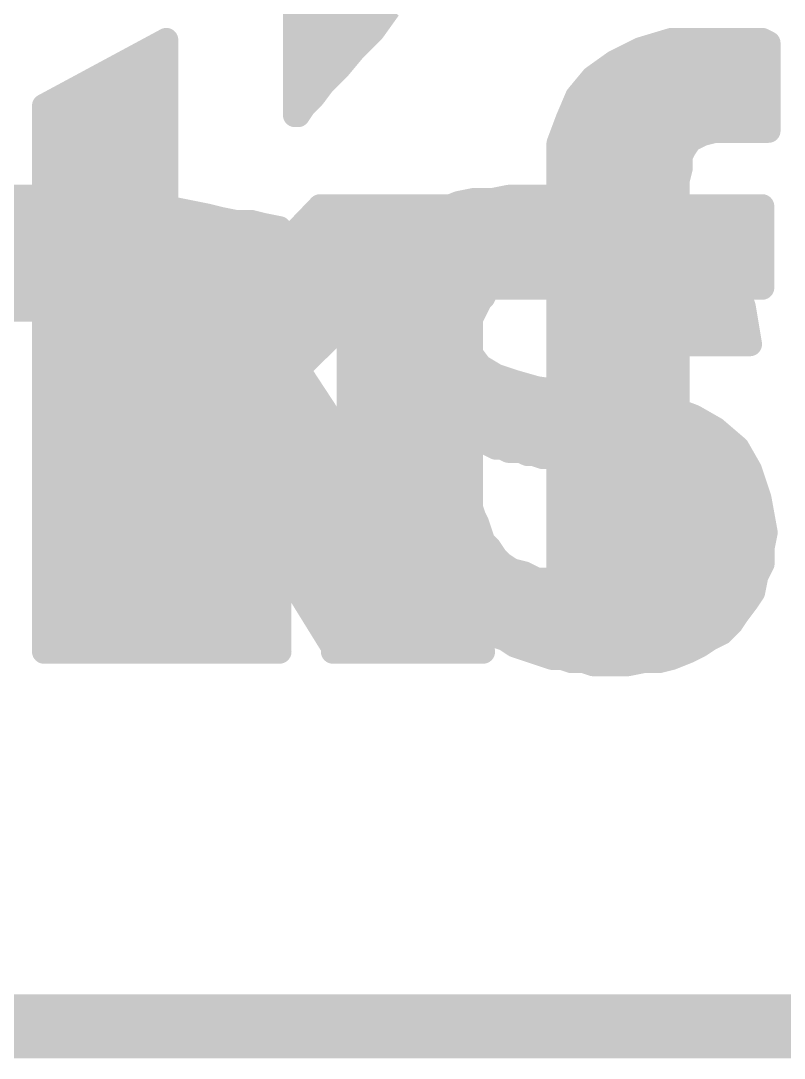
# Model space of a CAD drawing. Extents: x -22 to 88, y -20 to 45.
# Drawn here: x 15.257 to 17.691, y -0.102 to 3.205 of the extents above; entities that cross this region are included whole.
import ezdxf

# ---------------------------------------------------------------- set-up
doc = ezdxf.new("R2010")
doc.units = 0
for name, color, linetype in [('1', 12, 'CONTINUOUS'), ('16', 132, 'CONTINUOUS'), ('20', 53, 'CONTINUOUS'), ('21', 41, 'CONTINUOUS'), ('22', 40, 'CONTINUOUS')]:
    doc.layers.add(name, color=color, linetype=linetype)

msp = doc.modelspace()

# ---------------------------------------------------------------- linework, layer by layer
at = {"layer": '1', "const_width": 0.1524}
msp.add_lwpolyline([(28.752, 0), (1.778, 0)], dxfattribs=at)
at = {"layer": '16', "const_width": 0.1524}
msp.add_lwpolyline([(28.702, 0), (1.778, 0)], dxfattribs=at)
at = {"layer": '20', "const_width": 0.2032}
msp.add_lwpolyline([(28.702, 0), (1.778, 0)], dxfattribs=at)
at = {"layer": '21', "const_width": 0.0762}
for points in [[(16.131, 4.184), (16.131, 2.904)], [(16.381, 3.174), (16.431, 3.244)], [(16.131, 3.2004), (16.3999, 3.2004)], [(16.321, 3.114), (16.381, 3.174)], [(15.331, 2.934), (15.721, 3.144)], [(15.721, 3.144), (15.721, 2.104)], [(17.231, 3.114), (17.331, 3.144)], [(17.331, 3.144), (17.621, 3.144)], [(17.621, 3.144), (17.641, 3.134)], [(15.6842, 3.1242), (15.721, 3.1242)], [(16.131, 3.1242), (16.3312, 3.1242)], [(16.271, 3.054), (16.321, 3.114)], [(17.151, 3.074), (17.231, 3.114)], [(17.265, 3.1242), (17.641, 3.1242)], [(17.641, 3.134), (17.641, 2.854)], [(17.081, 3.024), (17.151, 3.074)], [(15.5427, 3.048), (15.721, 3.048)], [(16.131, 3.048), (16.265, 3.048)], [(16.221, 3.004), (16.271, 3.054)], [(17.1146, 3.048), (17.641, 3.048)], [(16.191, 2.964), (16.221, 3.004)], [(17.031, 2.964), (17.081, 3.024)], [(15.4012, 2.9718), (15.721, 2.9718)], [(16.131, 2.9718), (16.1969, 2.9718)], [(17.0375, 2.9718), (17.641, 2.9718)], [(16.161, 2.934), (16.191, 2.964)], [(17.001, 2.894), (17.031, 2.964)], [(15.331, 1.194), (15.331, 2.934)], [(16.141, 2.904), (16.161, 2.934)], [(15.331, 2.8956), (15.721, 2.8956)], [(16.131, 2.904), (16.141, 2.904)], [(16.971, 2.814), (17.001, 2.894)], [(17.0017, 2.8956), (17.641, 2.8956)], [(17.431, 2.844), (17.411, 2.834)], [(17.471, 2.854), (17.431, 2.844)], [(17.641, 2.854), (17.471, 2.854)], [(15.331, 2.8194), (15.721, 2.8194)], [(16.971, 2.614), (16.971, 2.814)], [(16.973, 2.8194), (17.3879, 2.8194)], [(17.391, 2.824), (17.371, 2.794)], [(17.411, 2.834), (17.391, 2.824)], [(17.371, 2.794), (17.361, 2.774)], [(17.361, 2.774), (17.361, 2.734)], [(15.331, 2.7432), (15.721, 2.7432)], [(16.971, 2.7432), (17.361, 2.7432)], [(17.361, 2.734), (17.351, 2.694)], [(17.351, 2.694), (17.351, 2.614)], [(15.331, 2.667), (15.721, 2.667)], [(16.971, 2.667), (17.351, 2.667)], [(15.721, 2.104), (16.211, 2.614)], [(16.671, 2.614), (16.141, 2.094)], [(16.211, 2.614), (16.671, 2.614)], [(16.821, 2.574), (16.851, 2.614)], [(16.851, 2.614), (16.971, 2.614)], [(17.351, 2.614), (17.621, 2.614)], [(17.621, 2.614), (17.621, 2.354)], [(15.331, 2.5908), (15.721, 2.5908)], [(16.1887, 2.5908), (16.6474, 2.5908)], [(16.8336, 2.5908), (17.621, 2.5908)], [(16.751, 2.514), (16.781, 2.544)], [(16.781, 2.544), (16.821, 2.574)], [(15.331, 2.5146), (15.721, 2.5146)], [(16.1155, 2.5146), (16.5697, 2.5146)], [(16.721, 2.484), (16.751, 2.514)], [(16.7516, 2.5146), (17.621, 2.5146)], [(16.681, 2.444), (16.721, 2.484)], [(16.651, 2.414), (16.681, 2.444)], [(15.331, 2.4384), (15.721, 2.4384)], [(16.0423, 2.4384), (16.492, 2.4384)], [(16.621, 2.384), (16.651, 2.414)], [(16.6754, 2.4384), (17.621, 2.4384)], [(16.581, 2.354), (16.621, 2.384)], [(15.331, 2.3622), (15.721, 2.3622)], [(15.9691, 2.3622), (16.4144, 2.3622)], [(16.971, 2.354), (16.581, 2.354)], [(16.5919, 2.3622), (17.621, 2.3622)], [(16.971, 2.204), (16.971, 2.354)], [(17.621, 2.354), (17.351, 2.354)], [(17.351, 2.354), (17.351, 1.194)], [(15.331, 2.286), (15.721, 2.286)], [(15.8959, 2.286), (16.3367, 2.286)], [(16.971, 2.286), (17.351, 2.286)], [(15.331, 2.2098), (15.721, 2.2098)], [(15.8227, 2.2098), (16.259, 2.2098)], [(16.971, 2.2098), (17.351, 2.2098)], [(16.971, 1.194), (16.971, 2.204)], [(15.331, 2.1336), (15.721, 2.1336)], [(15.7494, 2.1336), (16.1814, 2.1336)], [(16.971, 2.1336), (17.351, 2.1336)], [(16.141, 2.094), (16.731, 1.194)], [(15.331, 2.0574), (16.165, 2.0574)], [(16.971, 2.0574), (17.351, 2.0574)], [(15.331, 1.9812), (16.2149, 1.9812)], [(16.971, 1.9812), (17.351, 1.9812)], [(15.331, 1.905), (16.2649, 1.905)], [(16.971, 1.905), (17.351, 1.905)], [(15.331, 1.8288), (16.3149, 1.8288)], [(15.871, 1.824), (15.721, 1.684)], [(16.261, 1.194), (15.871, 1.824)], [(16.971, 1.8288), (17.351, 1.8288)], [(15.331, 1.7526), (15.7945, 1.7526)], [(15.9152, 1.7526), (16.3648, 1.7526)], [(16.971, 1.7526), (17.351, 1.7526)], [(15.721, 1.684), (15.721, 1.194)], [(15.331, 1.6764), (15.721, 1.6764)], [(15.9624, 1.6764), (16.4148, 1.6764)], [(16.971, 1.6764), (17.351, 1.6764)], [(15.331, 1.6002), (15.721, 1.6002)], [(16.0095, 1.6002), (16.4647, 1.6002)], [(16.971, 1.6002), (17.351, 1.6002)], [(15.331, 1.524), (15.721, 1.524)], [(16.0567, 1.524), (16.5147, 1.524)], [(16.971, 1.524), (17.351, 1.524)], [(15.331, 1.4478), (15.721, 1.4478)], [(16.1039, 1.4478), (16.5646, 1.4478)], [(16.971, 1.4478), (17.351, 1.4478)], [(15.331, 1.3716), (15.721, 1.3716)], [(16.1511, 1.3716), (16.6146, 1.3716)], [(16.971, 1.3716), (17.351, 1.3716)], [(15.331, 1.2954), (15.721, 1.2954)], [(16.1982, 1.2954), (16.6645, 1.2954)], [(16.971, 1.2954), (17.351, 1.2954)], [(15.331, 1.2192), (15.721, 1.2192)], [(16.2454, 1.2192), (16.7145, 1.2192)], [(16.971, 1.2192), (17.351, 1.2192)], [(15.721, 1.194), (15.331, 1.194)], [(16.731, 1.194), (16.261, 1.194)], [(17.351, 1.194), (16.971, 1.194)]]:
    msp.add_lwpolyline(points, dxfattribs=at)
at = {"layer": '21', "const_width": 0.0381}
for points in [[(16.131, 3.2195, 1), (16.131, 3.1814)], [(16.3945, 3.1605, 1), (16.3675, 3.1875)], [(16.3999, 3.1814, 1), (16.3999, 3.2195)], [(15.7401, 3.144, 1), (15.702, 3.144)], [(15.73, 3.1272, 1), (15.712, 3.1608)], [(16.3655, 3.1851, 1), (16.3965, 3.1629)], [(17.331, 3.1631, 1), (17.331, 3.125)], [(17.3365, 3.1258, 1), (17.3255, 3.1622)], [(17.6295, 3.161, 1), (17.6125, 3.127)], [(17.621, 3.125, 1), (17.621, 3.1631)], [(15.6842, 3.1433, 1), (15.6842, 3.1052)], [(15.721, 3.1052, 1), (15.721, 3.1433)], [(16.131, 3.1433, 1), (16.131, 3.1052)], [(16.3075, 3.1275, 1), (16.3345, 3.1005)], [(16.3356, 3.1018, 1), (16.3064, 3.1262)], [(16.3312, 3.1052, 1), (16.3312, 3.1433)], [(17.2255, 3.1322, 1), (17.2365, 3.0958)], [(17.2395, 3.097, 1), (17.2225, 3.131)], [(17.265, 3.1433, 1), (17.265, 3.1052)], [(17.6601, 3.134, 1), (17.622, 3.134)], [(17.6325, 3.117, 1), (17.6495, 3.151)], [(17.641, 3.1052, 1), (17.641, 3.1433)], [(17.1425, 3.091, 1), (17.1595, 3.057)], [(17.1621, 3.0585, 1), (17.1399, 3.0895)], [(15.5427, 3.0671, 1), (15.5427, 3.029)], [(15.721, 3.029, 1), (15.721, 3.0671)], [(16.131, 3.0671, 1), (16.131, 3.029)], [(16.2564, 3.0662, 1), (16.2856, 3.0418)], [(16.2845, 3.0405, 1), (16.2575, 3.0675)], [(16.265, 3.029, 1), (16.265, 3.0671)], [(17.1146, 3.0671, 1), (17.1146, 3.029)], [(17.641, 3.029, 1), (17.641, 3.0671)], [(17.0699, 3.0395, 1), (17.0921, 3.0085)], [(17.0956, 3.0118, 1), (17.0664, 3.0362)], [(15.4012, 2.9909, 1), (15.4012, 2.9527)], [(15.721, 2.9527, 1), (15.721, 2.9909)], [(16.131, 2.9909, 1), (16.131, 2.9527)], [(16.1969, 2.9527, 1), (16.1969, 2.9909)], [(16.2075, 3.0175, 1), (16.2345, 2.9905)], [(16.2362, 2.9926, 1), (16.2058, 3.0154)], [(17.0375, 2.9909, 1), (17.0375, 2.9527)], [(17.641, 2.9527, 1), (17.641, 2.9909)], [(16.1758, 2.9754, 1), (16.2062, 2.9526)], [(16.2045, 2.9505, 1), (16.1775, 2.9775)], [(17.0164, 2.9762, 1), (17.0456, 2.9518)], [(17.0485, 2.9565, 1), (17.0135, 2.9715)], [(15.3501, 2.934, 1), (15.312, 2.934)], [(15.322, 2.9508, 1), (15.34, 2.9172)], [(16.1475, 2.9475, 1), (16.1745, 2.9205)], [(16.1769, 2.9234, 1), (16.1451, 2.9446)], [(15.331, 2.9146, 1), (15.331, 2.8765)], [(15.721, 2.8765, 1), (15.721, 2.9146)], [(16.131, 2.9231, 1), (16.131, 2.885)], [(16.112, 2.904, 1), (16.1501, 2.904)], [(16.1251, 2.9146, 1), (16.1569, 2.8934)], [(16.141, 2.885, 1), (16.141, 2.9231)], [(16.9835, 2.9015, 1), (17.0185, 2.8865)], [(17.0017, 2.9146, 1), (17.0017, 2.8765)], [(17.0188, 2.8873, 1), (16.9832, 2.9007)], [(17.641, 2.8765, 1), (17.641, 2.9146)], [(17.4264, 2.8625, 1), (17.4356, 2.8255)], [(17.4395, 2.827, 1), (17.4225, 2.861)], [(17.471, 2.8731, 1), (17.471, 2.835)], [(17.4756, 2.8355, 1), (17.4664, 2.8725)], [(17.641, 2.835, 1), (17.641, 2.8731)], [(15.331, 2.8385, 1), (15.331, 2.8004)], [(15.721, 2.8004, 1), (15.721, 2.8385)], [(16.9901, 2.814, 1), (16.952, 2.814)], [(16.973, 2.8385, 1), (16.973, 2.8004)], [(17.3825, 2.841, 1), (17.3995, 2.807)], [(17.4069, 2.8134, 1), (17.3751, 2.8346)], [(17.3879, 2.8004, 1), (17.3879, 2.8385)], [(17.4025, 2.851, 1), (17.4195, 2.817)], [(17.4195, 2.817, 1), (17.4025, 2.851)], [(17.622, 2.854, 1), (17.6601, 2.854)], [(16.9532, 2.8207, 1), (16.9888, 2.8073)], [(17.3801, 2.774, 1), (17.342, 2.774)], [(17.3551, 2.8046, 1), (17.3869, 2.7834)], [(17.388, 2.7855, 1), (17.354, 2.8025)], [(15.331, 2.7623, 1), (15.331, 2.7242)], [(15.721, 2.7242, 1), (15.721, 2.7623)], [(16.971, 2.7623, 1), (16.971, 2.7242)], [(17.344, 2.7825, 1), (17.378, 2.7655)], [(17.361, 2.7242, 1), (17.361, 2.7623)], [(17.342, 2.734, 1), (17.3801, 2.734)], [(17.3795, 2.7294, 1), (17.3425, 2.7386)], [(17.37, 2.694, 1), (17.3319, 2.694)], [(17.3325, 2.6986, 1), (17.3695, 2.6894)], [(15.331, 2.6861, 1), (15.331, 2.648)], [(15.721, 2.648, 1), (15.721, 2.6861)], [(16.971, 2.6861, 1), (16.971, 2.648)], [(17.351, 2.648, 1), (17.351, 2.6861)], [(16.211, 2.6331, 1), (16.211, 2.595)], [(16.2247, 2.6008, 1), (16.1973, 2.6272)], [(16.6843, 2.6004, 1), (16.6577, 2.6276)], [(16.671, 2.595, 1), (16.671, 2.6331)], [(16.851, 2.6331, 1), (16.851, 2.595)], [(16.8662, 2.6026, 1), (16.8358, 2.6254)], [(16.971, 2.595, 1), (16.971, 2.6331)], [(17.351, 2.6331, 1), (17.351, 2.595)], [(17.6401, 2.614, 1), (17.602, 2.614)], [(17.621, 2.595, 1), (17.621, 2.6331)], [(15.331, 2.6099, 1), (15.331, 2.5718)], [(15.721, 2.5718, 1), (15.721, 2.6099)], [(16.1887, 2.6099, 1), (16.1887, 2.5718)], [(16.6474, 2.5718, 1), (16.6474, 2.6099)], [(16.8336, 2.6099, 1), (16.8336, 2.5718)], [(16.952, 2.614, 1), (16.9901, 2.614)], [(17.3319, 2.614, 1), (17.37, 2.614)], [(17.621, 2.5718, 1), (17.621, 2.6099)], [(16.7945, 2.5305, 1), (16.7675, 2.5575)], [(16.8058, 2.5854, 1), (16.8362, 2.5626)], [(16.8324, 2.5588, 1), (16.8096, 2.5892)], [(15.331, 2.5337, 1), (15.331, 2.4956)], [(15.721, 2.4956, 1), (15.721, 2.5337)], [(16.1155, 2.5337, 1), (16.1155, 2.4956)], [(16.5697, 2.4956, 1), (16.5697, 2.5337)], [(16.7375, 2.5275, 1), (16.7645, 2.5005)], [(16.7516, 2.5337, 1), (16.7516, 2.4956)], [(16.7645, 2.5005, 1), (16.7375, 2.5275)], [(16.7696, 2.5592, 1), (16.7924, 2.5288)], [(17.621, 2.4956, 1), (17.621, 2.5337)], [(16.7075, 2.4975, 1), (16.7345, 2.4705)], [(16.7345, 2.4705, 1), (16.7075, 2.4975)], [(16.6945, 2.4305, 1), (16.6675, 2.4575)], [(15.331, 2.4575, 1), (15.331, 2.4194)], [(15.721, 2.4194, 1), (15.721, 2.4575)], [(16.0423, 2.4575, 1), (16.0423, 2.4194)], [(16.492, 2.4194, 1), (16.492, 2.4575)], [(16.6645, 2.4005, 1), (16.6375, 2.4275)], [(16.6754, 2.4575, 1), (16.6754, 2.4194)], [(16.6675, 2.4575, 1), (16.6945, 2.4305)], [(17.621, 2.4194, 1), (17.621, 2.4575)], [(16.6075, 2.3975, 1), (16.6345, 2.3705)], [(16.6324, 2.3688, 1), (16.6096, 2.3992)], [(16.6375, 2.4275, 1), (16.6645, 2.4005)], [(15.331, 2.3813, 1), (15.331, 2.3432)], [(15.721, 2.3432, 1), (15.721, 2.3813)], [(15.9691, 2.3813, 1), (15.9691, 2.3432)], [(16.4144, 2.3432, 1), (16.4144, 2.3813)], [(16.581, 2.3731, 1), (16.581, 2.335)], [(16.5696, 2.3692, 1), (16.5924, 2.3388)], [(16.5919, 2.3813, 1), (16.5919, 2.3432)], [(16.9901, 2.354, 1), (16.952, 2.354)], [(16.971, 2.335, 1), (16.971, 2.3731)], [(17.351, 2.3731, 1), (17.351, 2.335)], [(17.37, 2.354, 1), (17.3319, 2.354)], [(17.621, 2.3432, 1), (17.621, 2.3813)], [(17.621, 2.335, 1), (17.621, 2.3731)], [(17.602, 2.354, 1), (17.6401, 2.354)], [(15.331, 2.3051, 1), (15.331, 2.267)], [(15.721, 2.267, 1), (15.721, 2.3051)], [(15.8959, 2.3051, 1), (15.8959, 2.267)], [(16.3367, 2.267, 1), (16.3367, 2.3051)], [(16.971, 2.3051, 1), (16.971, 2.267)], [(17.351, 2.267, 1), (17.351, 2.3051)], [(15.331, 2.2288, 1), (15.331, 2.1907)], [(15.721, 2.1907, 1), (15.721, 2.2288)], [(15.8227, 2.2288, 1), (15.8227, 2.1907)], [(16.259, 2.1907, 1), (16.259, 2.2288)], [(16.971, 2.2288, 1), (16.971, 2.1907)], [(16.9901, 2.204, 1), (16.952, 2.204)], [(16.952, 2.204, 1), (16.9901, 2.204)], [(17.351, 2.1907, 1), (17.351, 2.2288)], [(15.331, 2.1526, 1), (15.331, 2.1145)], [(15.721, 2.1145, 1), (15.721, 2.1526)], [(15.7494, 2.1526, 1), (15.7494, 2.1145)], [(16.1814, 2.1145, 1), (16.1814, 2.1526)], [(16.971, 2.1526, 1), (16.971, 2.1145)], [(17.351, 2.1145, 1), (17.351, 2.1526)], [(15.7073, 2.1172, 1), (15.7347, 2.0908)], [(15.702, 2.104, 1), (15.7401, 2.104)], [(16.1277, 2.1076, 1), (16.1543, 2.0804)], [(16.1569, 2.1044, 1), (16.1251, 2.0836)], [(15.331, 2.0764, 1), (15.331, 2.0383)], [(16.165, 2.0383, 1), (16.165, 2.0764)], [(16.971, 2.0764, 1), (16.971, 2.0383)], [(17.351, 2.0383, 1), (17.351, 2.0764)], [(15.331, 2.0002, 1), (15.331, 1.9622)], [(16.2149, 1.9622, 1), (16.2149, 2.0002)], [(16.971, 2.0002, 1), (16.971, 1.9622)], [(17.351, 1.9622, 1), (17.351, 2.0002)], [(15.331, 1.9241, 1), (15.331, 1.886)], [(16.2649, 1.886, 1), (16.2649, 1.9241)], [(16.971, 1.9241, 1), (16.971, 1.886)], [(17.351, 1.886, 1), (17.351, 1.9241)], [(15.331, 1.8478, 1), (15.331, 1.8097)], [(15.8872, 1.834, 1), (15.8548, 1.814)], [(15.884, 1.8101, 1), (15.858, 1.8379)], [(16.3149, 1.8097, 1), (16.3149, 1.8478)], [(16.971, 1.8478, 1), (16.971, 1.8097)], [(17.351, 1.8097, 1), (17.351, 1.8478)], [(15.331, 1.7717, 1), (15.331, 1.7336)], [(15.7945, 1.7336, 1), (15.7945, 1.7717)], [(15.9152, 1.7717, 1), (15.9152, 1.7336)], [(16.3648, 1.7336, 1), (16.3648, 1.7717)], [(16.971, 1.7717, 1), (16.971, 1.7336)], [(17.351, 1.7336, 1), (17.351, 1.7717)], [(15.7401, 1.684, 1), (15.702, 1.684)], [(15.331, 1.6955, 1), (15.331, 1.6574)], [(15.708, 1.6979, 1), (15.734, 1.6701)], [(15.721, 1.6574, 1), (15.721, 1.6955)], [(15.9624, 1.6955, 1), (15.9624, 1.6574)], [(16.4148, 1.6574, 1), (16.4148, 1.6955)], [(16.971, 1.6955, 1), (16.971, 1.6574)], [(17.351, 1.6574, 1), (17.351, 1.6955)], [(15.331, 1.6193, 1), (15.331, 1.5812)], [(15.721, 1.5812, 1), (15.721, 1.6193)], [(16.0095, 1.6193, 1), (16.0095, 1.5812)], [(16.4647, 1.5812, 1), (16.4647, 1.6193)], [(16.971, 1.6193, 1), (16.971, 1.5812)], [(17.351, 1.5812, 1), (17.351, 1.6193)], [(15.331, 1.5431, 1), (15.331, 1.505)], [(15.721, 1.505, 1), (15.721, 1.5431)], [(16.0567, 1.5431, 1), (16.0567, 1.505)], [(16.5147, 1.505, 1), (16.5147, 1.5431)], [(16.971, 1.5431, 1), (16.971, 1.505)], [(17.351, 1.505, 1), (17.351, 1.5431)], [(15.331, 1.4668, 1), (15.331, 1.4287)], [(15.721, 1.4287, 1), (15.721, 1.4668)], [(16.1039, 1.4668, 1), (16.1039, 1.4287)], [(16.5646, 1.4287, 1), (16.5646, 1.4668)], [(16.971, 1.4668, 1), (16.971, 1.4287)], [(17.351, 1.4287, 1), (17.351, 1.4668)], [(15.331, 1.3907, 1), (15.331, 1.3526)], [(15.721, 1.3526, 1), (15.721, 1.3907)], [(16.1511, 1.3907, 1), (16.1511, 1.3526)], [(16.6146, 1.3526, 1), (16.6146, 1.3907)], [(16.971, 1.3907, 1), (16.971, 1.3526)], [(17.351, 1.3526, 1), (17.351, 1.3907)], [(15.331, 1.3145, 1), (15.331, 1.2764)], [(15.721, 1.2764, 1), (15.721, 1.3145)], [(16.1982, 1.3145, 1), (16.1982, 1.2764)], [(16.6645, 1.2764, 1), (16.6645, 1.3145)], [(16.971, 1.3145, 1), (16.971, 1.2764)], [(17.351, 1.2764, 1), (17.351, 1.3145)], [(15.331, 1.2383, 1), (15.331, 1.2002)], [(15.721, 1.2002, 1), (15.721, 1.2383)], [(16.2454, 1.2383, 1), (16.2454, 1.2002)], [(16.7145, 1.2002, 1), (16.7145, 1.2383)], [(16.971, 1.2383, 1), (16.971, 1.2002)], [(17.351, 1.2002, 1), (17.351, 1.2383)], [(15.331, 1.213, 1), (15.331, 1.1749)], [(15.721, 1.1749, 1), (15.721, 1.213)], [(16.261, 1.213, 1), (16.261, 1.1749)], [(16.7151, 1.1836, 1), (16.7469, 1.2044)], [(16.731, 1.1749, 1), (16.731, 1.213)], [(16.971, 1.213, 1), (16.971, 1.1749)], [(17.351, 1.1749, 1), (17.351, 1.213)], [(15.312, 1.194, 1), (15.3501, 1.194)], [(15.702, 1.194, 1), (15.7401, 1.194)], [(16.2448, 1.184, 1), (16.2772, 1.204)], [(16.952, 1.194, 1), (16.9901, 1.194)], [(17.3319, 1.194, 1), (17.37, 1.194)]]:
    msp.add_lwpolyline(points, format="xyb", dxfattribs=at)
at = {"layer": '22', "const_width": 0.0762}
for points in [[(15.332, 2.644), (15.192, 2.644)], [(15.402, 2.624), (15.332, 2.644)], [(16.812, 2.644), (16.762, 2.634)], [(17.042, 2.644), (16.812, 2.644)], [(17.092, 2.634), (17.042, 2.644)], [(15.462, 2.604), (15.402, 2.624)], [(15.752, 2.604), (15.712, 2.614)], [(15.712, 2.614), (15.712, 2.344)], [(16.652, 2.624), (16.602, 2.604)], [(16.702, 2.634), (16.652, 2.624)], [(16.762, 2.634), (16.702, 2.634)], [(17.152, 2.624), (17.092, 2.634)], [(17.212, 2.604), (17.152, 2.624)], [(15.172, 2.5908), (15.4851, 2.5908)], [(15.532, 2.564), (15.462, 2.604)], [(15.712, 2.5908), (15.818, 2.5908)], [(15.802, 2.594), (15.752, 2.604)], [(15.852, 2.584), (15.802, 2.594)], [(15.892, 2.574), (15.852, 2.584)], [(16.552, 2.594), (16.502, 2.574)], [(16.544, 2.5908), (17.27, 2.5908)], [(16.602, 2.604), (16.552, 2.594)], [(17.262, 2.594), (17.212, 2.604)], [(17.312, 2.574), (17.262, 2.594)], [(15.582, 2.524), (15.532, 2.564)], [(15.942, 2.564), (15.892, 2.574)], [(15.992, 2.564), (15.942, 2.564)], [(16.032, 2.554), (15.992, 2.564)], [(16.082, 2.544), (16.032, 2.554)], [(16.082, 2.374), (16.082, 2.544)], [(16.462, 2.544), (16.422, 2.514)], [(16.502, 2.574), (16.462, 2.544)], [(17.362, 2.544), (17.312, 2.574)], [(17.412, 2.514), (17.362, 2.544)], [(15.172, 2.5146), (15.5898, 2.5146)], [(15.632, 2.464), (15.582, 2.524)], [(15.712, 2.5146), (16.082, 2.5146)], [(16.422, 2.514), (16.382, 2.484)], [(16.4228, 2.5146), (17.411, 2.5146)], [(17.452, 2.484), (17.412, 2.514)], [(16.382, 2.484), (16.352, 2.444)], [(17.482, 2.444), (17.452, 2.484)], [(15.672, 2.414), (15.632, 2.464)], [(16.352, 2.444), (16.332, 2.404)], [(17.512, 2.394), (17.482, 2.444)], [(15.172, 2.4384), (15.6525, 2.4384)], [(15.712, 2.344), (15.672, 2.414)], [(15.712, 2.4384), (16.082, 2.4384)], [(16.3492, 2.4384), (17.4854, 2.4384)], [(16.332, 2.404), (16.312, 2.354)], [(16.822, 2.374), (16.842, 2.384)], [(16.842, 2.384), (17.022, 2.384)], [(17.022, 2.384), (17.042, 2.374)], [(17.542, 2.354), (17.512, 2.394)], [(15.172, 2.3622), (15.7016, 2.3622)], [(15.712, 2.3622), (16.082, 2.3622)], [(16.082, 1.194), (16.082, 2.374)], [(16.312, 2.354), (16.302, 2.304)], [(16.3153, 2.3622), (16.7784, 2.3622)], [(16.732, 2.324), (16.742, 2.344)], [(16.742, 2.344), (16.762, 2.354)], [(16.762, 2.354), (16.782, 2.364)], [(16.782, 2.364), (16.802, 2.374)], [(16.802, 2.374), (16.822, 2.374)], [(17.042, 2.374), (17.062, 2.364)], [(17.062, 2.364), (17.082, 2.354)], [(17.0656, 2.3622), (17.5358, 2.3622)], [(17.082, 2.354), (17.102, 2.344)], [(17.102, 2.344), (17.122, 2.334)], [(17.562, 2.294), (17.542, 2.354)], [(16.712, 2.294), (16.722, 2.314)], [(16.722, 2.314), (16.732, 2.324)], [(17.122, 2.334), (17.132, 2.324)], [(17.132, 2.324), (17.152, 2.304)], [(15.172, 2.286), (16.082, 2.286)], [(15.202, 2.284), (15.312, 2.284)], [(15.312, 2.284), (15.412, 2.274)], [(16.302, 2.304), (16.302, 1.434)], [(16.302, 2.286), (16.708, 2.286)], [(16.702, 2.274), (16.712, 2.294)], [(17.152, 2.304), (17.162, 2.294)], [(17.162, 2.294), (17.172, 2.274)], [(17.166, 2.286), (17.5633, 2.286)], [(17.572, 2.234), (17.562, 2.294)], [(15.412, 2.274), (15.492, 2.254)], [(15.492, 2.254), (15.562, 2.214)], [(16.692, 2.254), (16.702, 2.274)], [(16.692, 2.144), (16.692, 2.254)], [(17.172, 2.274), (17.182, 2.244)], [(17.182, 2.244), (17.192, 2.224)], [(15.562, 2.214), (15.612, 2.154)], [(17.192, 2.224), (17.192, 2.174)], [(17.582, 2.174), (17.572, 2.234)], [(15.5655, 2.2098), (16.082, 2.2098)], [(16.302, 2.2098), (16.692, 2.2098)], [(17.192, 2.2098), (17.576, 2.2098)], [(15.612, 2.154), (15.652, 2.084)], [(17.192, 2.174), (17.582, 2.174)], [(15.6237, 2.1336), (16.082, 2.1336)], [(16.302, 2.1336), (16.6998, 2.1336)], [(16.722, 2.104), (16.692, 2.144)], [(15.652, 2.084), (15.672, 2.014)], [(16.772, 2.074), (16.722, 2.104)], [(15.6596, 2.0574), (16.082, 2.0574)], [(16.302, 2.0574), (16.8218, 2.0574)], [(16.832, 2.054), (16.772, 2.074)], [(16.902, 2.034), (16.832, 2.054)], [(15.672, 2.014), (15.692, 1.924)], [(16.902, 2.034), (16.852, 1.834)], [(16.852, 1.834), (16.902, 2.034)], [(16.972, 2.024), (16.902, 2.034)], [(17.062, 2.014), (16.972, 2.024)], [(17.152, 2.004), (17.062, 2.014)], [(15.6793, 1.9812), (16.082, 1.9812)], [(16.302, 1.9812), (16.8888, 1.9812)], [(16.8888, 1.9812), (17.1433, 1.9812)], [(17.072, 1.794), (17.152, 2.004)], [(17.152, 2.004), (17.072, 1.794)], [(17.1433, 1.9812), (17.2932, 1.9812)], [(17.242, 1.994), (17.152, 2.004)], [(17.322, 1.974), (17.242, 1.994)], [(17.402, 1.944), (17.322, 1.974)], [(15.692, 1.924), (15.692, 1.194)], [(17.472, 1.904), (17.402, 1.944)], [(15.692, 1.905), (16.082, 1.905)], [(16.302, 1.905), (16.8697, 1.905)], [(16.692, 1.654), (16.692, 1.884)], [(16.692, 1.884), (16.702, 1.874)], [(16.8697, 1.905), (17.1143, 1.905)], [(17.1143, 1.905), (17.4703, 1.905)], [(17.542, 1.844), (17.472, 1.904)], [(16.702, 1.874), (16.712, 1.864)], [(16.712, 1.864), (16.732, 1.864)], [(16.732, 1.864), (16.752, 1.854)], [(16.752, 1.854), (16.772, 1.844)], [(15.692, 1.8288), (16.082, 1.8288)], [(16.302, 1.8288), (16.692, 1.8288)], [(16.772, 1.844), (16.792, 1.844)], [(16.792, 1.844), (16.812, 1.834)], [(16.812, 1.834), (16.852, 1.834)], [(16.852, 1.834), (16.872, 1.824)], [(16.8624, 1.8288), (17.0853, 1.8288)], [(16.872, 1.824), (16.892, 1.824)], [(16.892, 1.824), (16.922, 1.814)], [(16.922, 1.814), (16.962, 1.814)], [(16.962, 1.814), (16.992, 1.804)], [(17.0853, 1.8288), (17.5507, 1.8288)], [(17.582, 1.774), (17.542, 1.844)], [(16.992, 1.804), (17.032, 1.804)], [(17.032, 1.804), (17.052, 1.794)], [(17.052, 1.794), (17.072, 1.794)], [(17.072, 1.794), (17.102, 1.784)], [(17.102, 1.784), (17.122, 1.774)], [(15.692, 1.7526), (16.082, 1.7526)], [(16.302, 1.7526), (16.692, 1.7526)], [(17.122, 1.774), (17.132, 1.764)], [(17.132, 1.764), (17.152, 1.754)], [(17.152, 1.754), (17.172, 1.744)], [(17.1548, 1.7526), (17.5891, 1.7526)], [(17.612, 1.684), (17.582, 1.774)], [(17.172, 1.744), (17.182, 1.734)], [(17.182, 1.734), (17.202, 1.724)], [(17.202, 1.724), (17.212, 1.704)], [(17.212, 1.704), (17.222, 1.684)], [(17.222, 1.684), (17.232, 1.664)], [(17.632, 1.574), (17.612, 1.684)], [(15.692, 1.6764), (16.082, 1.6764)], [(16.302, 1.6764), (16.692, 1.6764)], [(16.702, 1.624), (16.692, 1.654)], [(17.2258, 1.6764), (17.6134, 1.6764)], [(17.232, 1.664), (17.232, 1.644)], [(16.712, 1.604), (16.702, 1.624)], [(17.232, 1.644), (17.242, 1.624)], [(17.242, 1.624), (17.242, 1.574)], [(15.692, 1.6002), (16.082, 1.6002)], [(16.302, 1.6002), (16.7133, 1.6002)], [(16.722, 1.574), (16.712, 1.604)], [(17.242, 1.6002), (17.6272, 1.6002)], [(16.732, 1.544), (16.722, 1.574)], [(17.242, 1.574), (17.232, 1.544)], [(17.622, 1.524), (17.632, 1.574)], [(15.692, 1.524), (16.082, 1.524)], [(16.302, 1.524), (16.752, 1.524)], [(16.752, 1.524), (16.732, 1.544)], [(16.772, 1.494), (16.752, 1.524)], [(17.232, 1.524), (17.222, 1.504)], [(17.232, 1.544), (17.232, 1.524)], [(17.232, 1.524), (17.622, 1.524)], [(17.622, 1.474), (17.622, 1.524)], [(16.792, 1.474), (16.772, 1.494)], [(17.212, 1.494), (17.202, 1.474)], [(17.222, 1.504), (17.212, 1.494)], [(16.822, 1.454), (16.792, 1.474)], [(16.862, 1.444), (16.822, 1.454)], [(17.172, 1.454), (17.152, 1.444)], [(17.182, 1.464), (17.172, 1.454)], [(17.202, 1.474), (17.182, 1.464)], [(17.602, 1.434), (17.622, 1.474)], [(15.692, 1.4478), (16.082, 1.4478)], [(16.302, 1.434), (16.292, 1.414)], [(16.302, 1.4478), (16.8468, 1.4478)], [(16.902, 1.424), (16.862, 1.444)], [(16.952, 1.424), (16.902, 1.424)], [(17.002, 1.414), (16.952, 1.424)], [(17.072, 1.424), (17.052, 1.414)], [(17.092, 1.424), (17.072, 1.424)], [(17.112, 1.434), (17.092, 1.424)], [(17.132, 1.434), (17.112, 1.434)], [(17.152, 1.444), (17.132, 1.434)], [(17.1596, 1.4478), (17.6089, 1.4478)], [(17.592, 1.384), (17.602, 1.434)], [(16.292, 1.414), (16.292, 1.324)], [(17.052, 1.414), (17.002, 1.414)], [(17.572, 1.354), (17.592, 1.384)], [(15.692, 1.3716), (16.082, 1.3716)], [(16.292, 1.3716), (17.5837, 1.3716)], [(17.542, 1.314), (17.572, 1.354)], [(16.292, 1.324), (16.282, 1.304)], [(16.672, 1.274), (16.672, 1.334)], [(16.672, 1.334), (16.692, 1.304)], [(15.692, 1.2954), (16.082, 1.2954)], [(16.282, 1.304), (16.282, 1.284)], [(16.282, 1.2954), (16.672, 1.2954)], [(16.692, 1.304), (16.722, 1.284)], [(16.7049, 1.2954), (17.5296, 1.2954)], [(17.522, 1.284), (17.542, 1.314)], [(16.282, 1.284), (16.272, 1.264)], [(16.272, 1.264), (16.272, 1.234)], [(16.662, 1.264), (16.672, 1.274)], [(16.662, 1.234), (16.662, 1.264)], [(16.722, 1.284), (16.742, 1.264)], [(16.742, 1.264), (16.772, 1.244)], [(17.452, 1.234), (17.492, 1.254)], [(17.492, 1.254), (17.522, 1.284)], [(15.692, 1.2192), (16.082, 1.2192)], [(16.272, 1.234), (16.262, 1.214)], [(16.2646, 1.2192), (16.652, 1.2192)], [(16.652, 1.224), (16.662, 1.234)], [(16.652, 1.214), (16.652, 1.224)], [(16.772, 1.244), (16.802, 1.234)], [(16.802, 1.234), (16.832, 1.214)], [(16.8242, 1.2192), (17.4298, 1.2192)], [(17.422, 1.214), (17.452, 1.234)], [(15.692, 1.194), (16.082, 1.194)], [(16.262, 1.214), (16.252, 1.204)], [(16.252, 1.204), (16.252, 1.194)], [(16.252, 1.194), (16.642, 1.194)], [(16.642, 1.204), (16.652, 1.214)], [(16.642, 1.194), (16.642, 1.204)], [(16.832, 1.214), (16.862, 1.204)], [(16.862, 1.204), (16.892, 1.194)], [(16.892, 1.194), (16.922, 1.184)], [(17.332, 1.174), (17.382, 1.194)], [(17.382, 1.194), (17.422, 1.214)], [(16.922, 1.184), (16.952, 1.174)], [(16.952, 1.174), (16.982, 1.174)], [(16.982, 1.174), (17.012, 1.164)], [(17.012, 1.164), (17.052, 1.164)], [(17.052, 1.164), (17.082, 1.154)], [(17.082, 1.154), (17.192, 1.154)], [(17.192, 1.154), (17.242, 1.164)], [(17.242, 1.164), (17.292, 1.164)], [(17.292, 1.164), (17.332, 1.174)]]:
    msp.add_lwpolyline(points, dxfattribs=at)
at = {"layer": '22', "const_width": 0.0381}
for points in [[(15.3372, 2.6623, 1), (15.3268, 2.6257)], [(15.332, 2.625, 1), (15.332, 2.6631)], [(16.812, 2.6631, 1), (16.812, 2.625)], [(16.8157, 2.6253, 1), (16.8083, 2.6627)], [(17.0457, 2.6627, 1), (17.0383, 2.6253)], [(17.042, 2.625, 1), (17.042, 2.6631)], [(15.408, 2.6421, 1), (15.396, 2.6059)], [(15.3968, 2.6057, 1), (15.4072, 2.6423)], [(15.7166, 2.6325, 1), (15.7074, 2.5955)], [(15.7311, 2.614, 1), (15.693, 2.614)], [(16.6483, 2.6427, 1), (16.6557, 2.6053)], [(16.6591, 2.6063, 1), (16.6449, 2.6417)], [(16.702, 2.6531, 1), (16.702, 2.615)], [(16.7057, 2.6153, 1), (16.6983, 2.6527)], [(16.7583, 2.6527, 1), (16.7657, 2.6153)], [(16.762, 2.615, 1), (16.762, 2.6531)], [(17.0951, 2.6528, 1), (17.0889, 2.6152)], [(17.0883, 2.6153, 1), (17.0957, 2.6527)], [(17.158, 2.6421, 1), (17.146, 2.6059)], [(17.1489, 2.6052, 1), (17.1551, 2.6428)], [(15.4715, 2.6205, 1), (15.4525, 2.5875)], [(15.456, 2.5859, 1), (15.468, 2.6221)], [(15.4851, 2.5718, 1), (15.4851, 2.6099)], [(15.712, 2.6099, 1), (15.712, 2.5718)], [(15.7557, 2.6227, 1), (15.7483, 2.5853)], [(15.7474, 2.5855, 1), (15.7566, 2.6225)], [(15.8057, 2.6127, 1), (15.7983, 2.5753)], [(15.7983, 2.5753, 1), (15.8057, 2.6127)], [(15.818, 2.5718, 1), (15.818, 2.6099)], [(15.8566, 2.6025, 1), (15.8474, 2.5655)], [(15.8483, 2.5653, 1), (15.8557, 2.6027)], [(16.544, 2.6099, 1), (16.544, 2.5718)], [(16.5483, 2.6127, 1), (16.5557, 2.5753)], [(16.5591, 2.5763, 1), (16.5449, 2.6117)], [(16.5949, 2.6217, 1), (16.6091, 2.5863)], [(16.6057, 2.5853, 1), (16.5983, 2.6227)], [(17.2157, 2.6227, 1), (17.2083, 2.5853)], [(17.206, 2.5859, 1), (17.218, 2.6221)], [(17.2691, 2.6117, 1), (17.2549, 2.5763)], [(17.2583, 2.5753, 1), (17.2657, 2.6127)], [(17.27, 2.5718, 1), (17.27, 2.6099)], [(15.5439, 2.5789, 1), (15.5201, 2.5491)], [(15.5225, 2.5475, 1), (15.5415, 2.5805)], [(15.8957, 2.5927, 1), (15.8883, 2.5553)], [(15.8874, 2.5555, 1), (15.8966, 2.5925)], [(15.942, 2.5831, 1), (15.942, 2.545)], [(15.9383, 2.5453, 1), (15.9457, 2.5827)], [(15.9966, 2.5825, 1), (15.9874, 2.5455)], [(15.992, 2.545, 1), (15.992, 2.5831)], [(16.0357, 2.5727, 1), (16.0283, 2.5353)], [(16.0274, 2.5355, 1), (16.0366, 2.5725)], [(16.1011, 2.544, 1), (16.063, 2.544)], [(16.0783, 2.5253, 1), (16.0857, 2.5627)], [(16.4734, 2.5288, 1), (16.4506, 2.5592)], [(16.4949, 2.5917, 1), (16.5091, 2.5563)], [(16.5134, 2.5588, 1), (16.4906, 2.5892)], [(17.3218, 2.5903, 1), (17.3022, 2.5577)], [(17.3049, 2.5563, 1), (17.3191, 2.5917)], [(17.3718, 2.5603, 1), (17.3522, 2.5277)], [(17.3522, 2.5277, 1), (17.3718, 2.5603)], [(15.5966, 2.5362, 1), (15.5674, 2.5118)], [(15.5701, 2.5091, 1), (15.5939, 2.5389)], [(15.5898, 2.4956, 1), (15.5898, 2.5337)], [(15.712, 2.5337, 1), (15.712, 2.4956)], [(16.082, 2.4956, 1), (16.082, 2.5337)], [(16.4106, 2.5292, 1), (16.4334, 2.4988)], [(16.4228, 2.5337, 1), (16.4228, 2.4956)], [(16.4334, 2.4988, 1), (16.4106, 2.5292)], [(16.4506, 2.5592, 1), (16.4734, 2.5288)], [(17.4234, 2.5292, 1), (17.4006, 2.4988)], [(17.4022, 2.4977, 1), (17.4218, 2.5303)], [(17.411, 2.4956, 1), (17.411, 2.5337)], [(16.3706, 2.4992, 1), (16.3934, 2.4688)], [(16.3972, 2.4726, 1), (16.3668, 2.4954)], [(17.4672, 2.4954, 1), (17.4368, 2.4726)], [(17.4406, 2.4688, 1), (17.4634, 2.4992)], [(15.6469, 2.4759, 1), (15.6171, 2.4521)], [(15.6174, 2.4518, 1), (15.6466, 2.4762)], [(16.369, 2.4355, 1), (16.335, 2.4525)], [(17.4983, 2.4538, 1), (17.4657, 2.4342)], [(15.6525, 2.4194, 1), (15.6525, 2.4575)], [(15.6885, 2.4235, 1), (15.6555, 2.4045)], [(15.712, 2.4575, 1), (15.712, 2.4194)], [(16.082, 2.4194, 1), (16.082, 2.4575)], [(16.3492, 2.4575, 1), (16.3492, 2.4194)], [(16.3368, 2.4554, 1), (16.3672, 2.4326)], [(17.4668, 2.4326, 1), (17.4972, 2.4554)], [(17.4854, 2.4194, 1), (17.4854, 2.4575)], [(15.6571, 2.4021, 1), (15.6869, 2.4259)], [(16.315, 2.4125, 1), (16.349, 2.3955)], [(16.3497, 2.3969, 1), (16.3143, 2.4111)], [(16.842, 2.403, 1), (16.842, 2.3649)], [(16.8505, 2.367, 1), (16.8335, 2.401)], [(17.0305, 2.401, 1), (17.0135, 2.367)], [(17.022, 2.3649, 1), (17.022, 2.403)], [(17.5272, 2.4054, 1), (17.4968, 2.3826)], [(17.4957, 2.3842, 1), (17.5283, 2.4038)], [(15.712, 2.3813, 1), (15.712, 2.3432)], [(15.7016, 2.3432, 1), (15.7016, 2.3813)], [(16.1011, 2.374, 1), (16.063, 2.374)], [(16.063, 2.374, 1), (16.1011, 2.374)], [(16.082, 2.3432, 1), (16.082, 2.3813)], [(16.3307, 2.3503, 1), (16.2933, 2.3577)], [(16.3153, 2.3813, 1), (16.3153, 2.3432)], [(16.759, 2.3355, 1), (16.725, 2.3525)], [(16.7535, 2.371, 1), (16.7705, 2.337)], [(16.7705, 2.337, 1), (16.7535, 2.371)], [(16.7735, 2.381, 1), (16.7905, 2.347)], [(16.7905, 2.347, 1), (16.7735, 2.381)], [(16.7784, 2.3432, 1), (16.7784, 2.3813)], [(16.802, 2.3931, 1), (16.802, 2.355)], [(16.8105, 2.357, 1), (16.7935, 2.391)], [(16.8135, 2.391, 1), (16.8305, 2.357)], [(16.822, 2.355, 1), (16.822, 2.3931)], [(17.0505, 2.391, 1), (17.0335, 2.357)], [(17.0335, 2.357, 1), (17.0505, 2.391)], [(17.0705, 2.381, 1), (17.0535, 2.347)], [(17.0656, 2.3813, 1), (17.0656, 2.3432)], [(17.0535, 2.347, 1), (17.0705, 2.381)], [(17.0905, 2.371, 1), (17.0735, 2.337)], [(17.0735, 2.337, 1), (17.0905, 2.371)], [(17.1105, 2.361, 1), (17.0935, 2.327)], [(17.5601, 2.36, 1), (17.5239, 2.348)], [(17.5268, 2.3426, 1), (17.5572, 2.3654)], [(17.5358, 2.3432, 1), (17.5358, 2.3813)], [(15.693, 2.344, 1), (15.7311, 2.344)], [(15.6955, 2.3345, 1), (15.7285, 2.3535)], [(16.2943, 2.3611, 1), (16.3297, 2.3469)], [(16.739, 2.3055, 1), (16.705, 2.3225)], [(16.715, 2.3325, 1), (16.749, 2.3155)], [(16.7455, 2.3105, 1), (16.7185, 2.3375)], [(16.7335, 2.361, 1), (16.7505, 2.327)], [(17.0935, 2.327, 1), (17.1105, 2.361)], [(17.1355, 2.3475, 1), (17.1085, 2.3205)], [(17.1455, 2.3375, 1), (17.1185, 2.3105)], [(17.1135, 2.317, 1), (17.1305, 2.351)], [(17.1185, 2.3105, 1), (17.1455, 2.3375)], [(15.3139, 2.303, 1), (15.3101, 2.265)], [(15.312, 2.265, 1), (15.312, 2.3031)], [(16.082, 2.267, 1), (16.082, 2.3051)], [(16.321, 2.304, 1), (16.2829, 2.304)], [(16.2833, 2.3077, 1), (16.3207, 2.3003)], [(16.302, 2.3051, 1), (16.302, 2.267)], [(16.695, 2.3025, 1), (16.729, 2.2855)], [(16.729, 2.2855, 1), (16.695, 2.3025)], [(16.7085, 2.3275, 1), (16.7355, 2.3005)], [(16.708, 2.267, 1), (16.708, 2.3051)], [(17.1655, 2.3175, 1), (17.1385, 2.2905)], [(17.1385, 2.2905, 1), (17.1655, 2.3175)], [(17.179, 2.3025, 1), (17.145, 2.2855)], [(17.166, 2.3051, 1), (17.166, 2.267)], [(17.1485, 2.2805, 1), (17.1755, 2.3075)], [(17.5808, 2.2971, 1), (17.5432, 2.2909)], [(17.5439, 2.288, 1), (17.5801, 2.3)], [(17.5633, 2.267, 1), (17.5633, 2.3051)], [(15.4166, 2.2925, 1), (15.4074, 2.2555)], [(15.4101, 2.255, 1), (15.4139, 2.293)], [(15.5015, 2.2705, 1), (15.4825, 2.2375)], [(15.4874, 2.2355, 1), (15.4966, 2.2725)], [(16.7111, 2.254, 1), (16.673, 2.254)], [(16.685, 2.2825, 1), (16.719, 2.2655)], [(16.719, 2.2655, 1), (16.685, 2.2825)], [(17.1901, 2.28, 1), (17.1539, 2.268)], [(17.155, 2.2655, 1), (17.189, 2.2825)], [(17.199, 2.2525, 1), (17.165, 2.2355)], [(15.5766, 2.2262, 1), (15.5474, 2.2018)], [(15.5525, 2.1975, 1), (15.5715, 2.2305)], [(16.675, 2.2625, 1), (16.709, 2.2455)], [(17.1639, 2.238, 1), (17.2001, 2.25)], [(17.2111, 2.224, 1), (17.173, 2.224)], [(17.175, 2.2155, 1), (17.209, 2.2325)], [(17.5908, 2.2371, 1), (17.5532, 2.2309)], [(17.5532, 2.2309, 1), (17.5908, 2.2371)], [(15.5655, 2.2288, 1), (15.5655, 2.1907)], [(16.082, 2.1907, 1), (16.082, 2.2288)], [(16.302, 2.2288, 1), (16.302, 2.1907)], [(16.692, 2.1907, 1), (16.692, 2.2288)], [(17.192, 2.2288, 1), (17.192, 2.1907)], [(17.576, 2.1907, 1), (17.576, 2.2288)], [(15.6285, 2.1635, 1), (15.5955, 2.1445)], [(15.5974, 2.1418, 1), (15.6266, 2.1662)], [(17.192, 2.193, 1), (17.192, 2.1549)], [(17.173, 2.174, 1), (17.2111, 2.174)], [(17.5632, 2.1709, 1), (17.6008, 2.1771)], [(17.582, 2.1549, 1), (17.582, 2.193)], [(15.6237, 2.1526, 1), (15.6237, 2.1145)], [(16.082, 2.1145, 1), (16.082, 2.1526)], [(16.302, 2.1526, 1), (16.302, 2.1145)], [(16.673, 2.144, 1), (16.7111, 2.144)], [(16.7072, 2.1554, 1), (16.6768, 2.1326)], [(16.6998, 2.1145, 1), (16.6998, 2.1526)], [(15.6703, 2.0892, 1), (15.6337, 2.0788)], [(16.7318, 2.1203, 1), (16.7122, 2.0877)], [(16.7068, 2.0926, 1), (16.7372, 2.1154)], [(15.6355, 2.0745, 1), (15.6685, 2.0935)], [(15.6596, 2.0764, 1), (15.6596, 2.0383)], [(16.082, 2.0383, 1), (16.082, 2.0764)], [(16.302, 2.0764, 1), (16.302, 2.0383)], [(16.778, 2.0921, 1), (16.766, 2.0559)], [(16.7622, 2.0577, 1), (16.7818, 2.0903)], [(16.8372, 2.0723, 1), (16.8268, 2.0357)], [(16.8218, 2.0383, 1), (16.8218, 2.0764)], [(16.826, 2.0359, 1), (16.838, 2.0721)], [(15.6906, 2.0181, 1), (15.6534, 2.0099)], [(16.9047, 2.0529, 1), (16.8993, 2.0151)], [(16.9205, 2.0294, 1), (16.8835, 2.0386)], [(16.9205, 2.0294, 1), (16.8835, 2.0386)], [(16.8968, 2.0157, 1), (16.9072, 2.0523)], [(16.9741, 2.0429, 1), (16.9699, 2.0051)], [(16.9693, 2.0051, 1), (16.9747, 2.0429)], [(17.0641, 2.0329, 1), (17.0599, 1.9951)], [(17.0599, 1.9951, 1), (17.0641, 2.0329)], [(15.6537, 2.0088, 1), (15.6903, 2.0192)], [(15.6793, 2.0002, 1), (15.6793, 1.9622)], [(16.082, 1.9622, 1), (16.082, 2.0002)], [(16.302, 2.0002, 1), (16.302, 1.9622)], [(16.8888, 2.0002, 1), (16.8888, 1.9622)], [(16.8888, 1.9622, 1), (16.8888, 2.0002)], [(17.1433, 2.0002, 1), (17.1433, 1.9622)], [(17.1541, 2.0229, 1), (17.1499, 1.9851)], [(17.1698, 1.9972, 1), (17.1342, 2.0108)], [(17.1698, 1.9972, 1), (17.1342, 2.0108)], [(17.1433, 1.9622, 1), (17.1433, 2.0002)], [(17.1499, 1.9851, 1), (17.1541, 2.0229)], [(17.2466, 2.0125, 1), (17.2374, 1.9755)], [(17.2399, 1.9751, 1), (17.2441, 2.0129)], [(17.2932, 1.9622, 1), (17.2932, 2.0002)], [(17.3287, 1.9918, 1), (17.3153, 1.9562)], [(17.3174, 1.9555, 1), (17.3266, 1.9925)], [(15.7111, 1.924, 1), (15.673, 1.924)], [(17.4115, 1.9605, 1), (17.3925, 1.9275)], [(17.3953, 1.9262, 1), (17.4087, 1.9618)], [(15.692, 1.9241, 1), (15.692, 1.886)], [(15.6734, 1.9199, 1), (15.7106, 1.9281)], [(16.082, 1.886, 1), (16.082, 1.9241)], [(16.302, 1.9241, 1), (16.302, 1.886)], [(16.7111, 1.884, 1), (16.673, 1.884)], [(16.7055, 1.8975, 1), (16.6785, 1.8705)], [(16.8697, 1.9241, 1), (16.8697, 1.886)], [(16.8697, 1.886, 1), (16.8697, 1.9241)], [(17.1143, 1.9241, 1), (17.1143, 1.886)], [(17.1143, 1.886, 1), (17.1143, 1.9241)], [(17.4844, 1.9185, 1), (17.4596, 1.8895)], [(17.4625, 1.8875, 1), (17.4815, 1.9205)], [(17.4703, 1.886, 1), (17.4703, 1.9241)], [(16.7155, 1.8875, 1), (16.6885, 1.8605)], [(16.6885, 1.8605, 1), (16.7155, 1.8875)], [(16.712, 1.8831, 1), (16.712, 1.845)], [(16.6985, 1.8505, 1), (16.7255, 1.8775)], [(16.7405, 1.881, 1), (16.7235, 1.847)], [(16.732, 1.845, 1), (16.732, 1.8831)], [(16.7605, 1.871, 1), (16.7435, 1.837)], [(16.7435, 1.837, 1), (16.7605, 1.871)], [(15.692, 1.8478, 1), (15.692, 1.8097)], [(16.082, 1.8097, 1), (16.082, 1.8478)], [(16.302, 1.8478, 1), (16.302, 1.8097)], [(16.692, 1.8097, 1), (16.692, 1.8478)], [(16.772, 1.8631, 1), (16.772, 1.825)], [(16.7635, 1.827, 1), (16.7805, 1.861)], [(16.8005, 1.861, 1), (16.7835, 1.827)], [(16.792, 1.825, 1), (16.792, 1.8631)], [(16.812, 1.8531, 1), (16.812, 1.815)], [(16.8035, 1.817, 1), (16.8205, 1.851)], [(16.8605, 1.851, 1), (16.8435, 1.817)], [(16.8335, 1.8386, 1), (16.8705, 1.8294)], [(16.8335, 1.8386, 1), (16.8705, 1.8294)], [(16.8624, 1.8478, 1), (16.8624, 1.8097)], [(16.852, 1.815, 1), (16.852, 1.8531)], [(16.872, 1.8431, 1), (16.872, 1.805)], [(16.8635, 1.807, 1), (16.8805, 1.841)], [(16.898, 1.8421, 1), (16.886, 1.8059)], [(16.892, 1.805, 1), (16.892, 1.8431)], [(16.922, 1.8331, 1), (16.922, 1.795)], [(16.968, 1.8321, 1), (16.956, 1.7959)], [(16.962, 1.795, 1), (16.962, 1.8331)], [(17.0853, 1.8478, 1), (17.0853, 1.8097)], [(17.0853, 1.8097, 1), (17.0853, 1.8478)], [(17.5585, 1.8535, 1), (17.5255, 1.8345)], [(17.5296, 1.8295, 1), (17.5544, 1.8585)], [(17.5507, 1.8097, 1), (17.5507, 1.8478)], [(16.916, 1.7959, 1), (16.928, 1.8321)], [(16.992, 1.8231, 1), (16.992, 1.785)], [(16.986, 1.7859, 1), (16.998, 1.8221)], [(17.0405, 1.821, 1), (17.0235, 1.787)], [(17.032, 1.785, 1), (17.032, 1.8231)], [(17.052, 1.8131, 1), (17.052, 1.775)], [(17.0435, 1.777, 1), (17.0605, 1.811)], [(17.078, 1.8121, 1), (17.066, 1.7759)], [(17.0542, 1.8008, 1), (17.0898, 1.7872)], [(17.0542, 1.8008, 1), (17.0898, 1.7872)], [(17.072, 1.775, 1), (17.072, 1.8131)], [(17.1105, 1.801, 1), (17.0935, 1.767)], [(17.096, 1.7659, 1), (17.108, 1.8021)], [(15.692, 1.7717, 1), (15.692, 1.7336)], [(16.082, 1.7336, 1), (16.082, 1.7717)], [(16.302, 1.7717, 1), (16.302, 1.7336)], [(16.692, 1.7336, 1), (16.692, 1.7717)], [(17.1355, 1.7875, 1), (17.1085, 1.7605)], [(17.1405, 1.781, 1), (17.1235, 1.747)], [(17.1135, 1.757, 1), (17.1305, 1.791)], [(17.1185, 1.7505, 1), (17.1455, 1.7775)], [(17.1605, 1.771, 1), (17.1435, 1.737)], [(17.1548, 1.7717, 1), (17.1548, 1.7336)], [(17.1435, 1.737, 1), (17.1605, 1.771)], [(17.6001, 1.78, 1), (17.5639, 1.768)], [(17.5655, 1.7645, 1), (17.5985, 1.7835)], [(17.5891, 1.7336, 1), (17.5891, 1.7717)], [(17.1855, 1.7575, 1), (17.1585, 1.7305)], [(17.1905, 1.751, 1), (17.1735, 1.717)], [(17.1635, 1.727, 1), (17.1805, 1.761)], [(17.1685, 1.7205, 1), (17.1955, 1.7475)], [(17.219, 1.7325, 1), (17.185, 1.7155)], [(17.1935, 1.707, 1), (17.2105, 1.741)], [(17.229, 1.7125, 1), (17.195, 1.6955)], [(17.195, 1.6955, 1), (17.229, 1.7125)], [(17.239, 1.6925, 1), (17.205, 1.6755)], [(17.6307, 1.6874, 1), (17.5933, 1.6806)], [(15.692, 1.6955, 1), (15.692, 1.6574)], [(16.082, 1.6574, 1), (16.082, 1.6955)], [(16.302, 1.6955, 1), (16.302, 1.6574)], [(16.7101, 1.66, 1), (16.6739, 1.648)], [(16.692, 1.6574, 1), (16.692, 1.6955)], [(17.205, 1.6755, 1), (17.239, 1.6925)], [(17.2258, 1.6955, 1), (17.2258, 1.6574)], [(17.251, 1.664, 1), (17.2129, 1.664)], [(17.215, 1.6555, 1), (17.249, 1.6725)], [(17.5939, 1.678, 1), (17.6301, 1.69)], [(17.6134, 1.6574, 1), (17.6134, 1.6955)], [(16.673, 1.654, 1), (16.7111, 1.654)], [(16.719, 1.6325, 1), (16.685, 1.6155)], [(17.249, 1.6525, 1), (17.215, 1.6355)], [(17.2129, 1.644, 1), (17.251, 1.644)], [(17.2611, 1.624, 1), (17.223, 1.624)], [(15.692, 1.6193, 1), (15.692, 1.5812)], [(16.082, 1.5812, 1), (16.082, 1.6193)], [(16.302, 1.6193, 1), (16.302, 1.5812)], [(16.6839, 1.618, 1), (16.7201, 1.63)], [(16.7301, 1.61, 1), (16.6939, 1.598)], [(16.695, 1.5955, 1), (16.729, 1.6125)], [(16.7133, 1.5812, 1), (16.7133, 1.6193)], [(17.242, 1.6193, 1), (17.242, 1.5812)], [(17.225, 1.6155, 1), (17.259, 1.6325)], [(17.6272, 1.5812, 1), (17.6272, 1.6193)], [(16.7401, 1.58, 1), (16.7039, 1.568)], [(16.7039, 1.568, 1), (16.7401, 1.58)], [(17.223, 1.574, 1), (17.2611, 1.574)], [(17.2601, 1.568, 1), (17.2239, 1.58)], [(17.6507, 1.5703, 1), (17.6133, 1.5777)], [(17.6133, 1.5706, 1), (17.6507, 1.5774)], [(15.692, 1.5431, 1), (15.692, 1.505)], [(16.082, 1.505, 1), (16.082, 1.5431)], [(16.302, 1.5431, 1), (16.302, 1.505)], [(16.7455, 1.5575, 1), (16.7185, 1.5305)], [(16.7139, 1.538, 1), (16.7501, 1.55)], [(16.7679, 1.5346, 1), (16.7361, 1.5134)], [(16.7385, 1.5105, 1), (16.7655, 1.5375)], [(16.752, 1.505, 1), (16.752, 1.5431)], [(17.251, 1.544, 1), (17.2129, 1.544)], [(17.2139, 1.55, 1), (17.2501, 1.538)], [(17.232, 1.5431, 1), (17.232, 1.505)], [(17.249, 1.5155, 1), (17.215, 1.5325)], [(17.641, 1.524, 1), (17.6029, 1.524)], [(17.622, 1.505, 1), (17.622, 1.5431)], [(16.7855, 1.5075, 1), (16.7585, 1.4805)], [(16.7561, 1.4834, 1), (16.7879, 1.5046)], [(17.1985, 1.5075, 1), (17.2255, 1.4805)], [(17.229, 1.4855, 1), (17.195, 1.5025)], [(17.205, 1.5125, 1), (17.239, 1.4955)], [(17.2355, 1.4905, 1), (17.2085, 1.5175)], [(17.2129, 1.524, 1), (17.251, 1.524)], [(17.6033, 1.5277, 1), (17.6407, 1.5203)], [(16.8026, 1.4899, 1), (16.7814, 1.4581)], [(16.7785, 1.4605, 1), (16.8055, 1.4875)], [(16.8266, 1.4725, 1), (16.8174, 1.4355)], [(16.8114, 1.4381, 1), (16.8326, 1.4699)], [(17.1735, 1.481, 1), (17.1905, 1.447)], [(17.1805, 1.437, 1), (17.1635, 1.471)], [(17.1955, 1.4505, 1), (17.1685, 1.4775)], [(17.185, 1.4825, 1), (17.219, 1.4655)], [(17.2105, 1.457, 1), (17.1935, 1.491)], [(17.6029, 1.474, 1), (17.641, 1.474)], [(17.639, 1.4655, 1), (17.605, 1.4825)], [(15.692, 1.4668, 1), (15.692, 1.4287)], [(16.082, 1.4287, 1), (16.082, 1.4668)], [(16.302, 1.4668, 1), (16.302, 1.4287)], [(16.319, 1.4255, 1), (16.285, 1.4425)], [(16.8705, 1.461, 1), (16.8535, 1.427)], [(16.8468, 1.4287, 1), (16.8468, 1.4668)], [(16.8574, 1.4255, 1), (16.8666, 1.4625)], [(16.902, 1.4431, 1), (16.902, 1.405)], [(16.8935, 1.407, 1), (16.9105, 1.441)], [(16.9557, 1.4427, 1), (16.9483, 1.4053)], [(16.952, 1.405, 1), (16.952, 1.4431)], [(17.072, 1.4431, 1), (17.072, 1.405)], [(17.0805, 1.407, 1), (17.0635, 1.441)], [(17.0835, 1.441, 1), (17.1005, 1.407)], [(17.092, 1.405, 1), (17.092, 1.4431)], [(17.112, 1.4531, 1), (17.112, 1.415)], [(17.1205, 1.417, 1), (17.1035, 1.451)], [(17.1235, 1.451, 1), (17.1405, 1.417)], [(17.132, 1.415, 1), (17.132, 1.4531)], [(17.1435, 1.461, 1), (17.1605, 1.427)], [(17.1596, 1.4668, 1), (17.1596, 1.4287)], [(17.1605, 1.427, 1), (17.1435, 1.461)], [(17.1585, 1.4675, 1), (17.1855, 1.4405)], [(17.585, 1.4425, 1), (17.619, 1.4255)], [(17.6207, 1.4303, 1), (17.5833, 1.4377)], [(17.6089, 1.4287, 1), (17.6089, 1.4668)], [(16.3111, 1.414, 1), (16.273, 1.414)], [(16.275, 1.4225, 1), (16.309, 1.4055)], [(16.2829, 1.434, 1), (16.321, 1.434)], [(17.002, 1.4331, 1), (17.002, 1.395)], [(16.9983, 1.3953, 1), (17.0057, 1.4327)], [(17.0435, 1.431, 1), (17.0605, 1.397)], [(17.052, 1.395, 1), (17.052, 1.4331)], [(17.6079, 1.3734, 1), (17.5761, 1.3946)], [(15.692, 1.3907, 1), (15.692, 1.3526)], [(16.082, 1.3526, 1), (16.082, 1.3907)], [(16.292, 1.3907, 1), (16.292, 1.3526)], [(17.5872, 1.3426, 1), (17.5568, 1.3654)], [(17.5733, 1.3877, 1), (17.6107, 1.3803)], [(17.5837, 1.3526, 1), (17.5837, 1.3907)], [(16.309, 1.3155, 1), (16.275, 1.3325)], [(16.6879, 1.3446, 1), (16.6561, 1.3234)], [(16.6911, 1.334, 1), (16.653, 1.334)], [(17.5561, 1.3646, 1), (17.5879, 1.3434)], [(15.692, 1.3145, 1), (15.692, 1.2764)], [(16.082, 1.2764, 1), (16.082, 1.3145)], [(16.282, 1.3145, 1), (16.282, 1.2764)], [(16.265, 1.3125, 1), (16.299, 1.2955)], [(16.3011, 1.304, 1), (16.263, 1.304)], [(16.273, 1.324, 1), (16.3111, 1.324)], [(16.672, 1.2764, 1), (16.672, 1.3145)], [(16.7026, 1.3199, 1), (16.6814, 1.2881)], [(16.6761, 1.2934, 1), (16.7079, 1.3146)], [(16.7049, 1.3145, 1), (16.7049, 1.2764)], [(17.5268, 1.3254, 1), (17.5572, 1.3026)], [(17.5579, 1.3034, 1), (17.5261, 1.3246)], [(17.5296, 1.2764, 1), (17.5296, 1.3145)], [(16.255, 1.2725, 1), (16.289, 1.2555)], [(16.2911, 1.264, 1), (16.253, 1.264)], [(16.263, 1.284, 1), (16.3011, 1.284)], [(16.299, 1.2755, 1), (16.265, 1.2925)], [(16.681, 1.264, 1), (16.6429, 1.264)], [(16.6485, 1.2775, 1), (16.6755, 1.2505)], [(16.653, 1.274, 1), (16.6911, 1.274)], [(16.6855, 1.2605, 1), (16.6585, 1.2875)], [(16.7355, 1.2975, 1), (16.7085, 1.2705)], [(16.7114, 1.2681, 1), (16.7326, 1.2999)], [(16.7526, 1.2799, 1), (16.7314, 1.2481)], [(16.7285, 1.2505, 1), (16.7555, 1.2775)], [(17.5005, 1.237, 1), (17.4835, 1.271)], [(17.5061, 1.2946, 1), (17.5379, 1.2734)], [(17.5355, 1.2705, 1), (17.5085, 1.2975)], [(15.692, 1.2383, 1), (15.692, 1.2002)], [(16.082, 1.2002, 1), (16.082, 1.2383)], [(16.2646, 1.2383, 1), (16.2646, 1.2002)], [(16.289, 1.2255, 1), (16.255, 1.2425)], [(16.6711, 1.224, 1), (16.633, 1.224)], [(16.6385, 1.2375, 1), (16.6655, 1.2105)], [(16.6755, 1.2205, 1), (16.6485, 1.2475)], [(16.652, 1.2002, 1), (16.652, 1.2383)], [(16.778, 1.2621, 1), (16.766, 1.2259)], [(16.7614, 1.2281, 1), (16.7826, 1.2599)], [(16.8126, 1.2499, 1), (16.7914, 1.2181)], [(16.796, 1.2159, 1), (16.808, 1.2521)], [(16.8242, 1.2383, 1), (16.8242, 1.2002)], [(17.4298, 1.2002, 1), (17.4298, 1.2383)], [(17.4435, 1.251, 1), (17.4605, 1.217)], [(17.4626, 1.2181, 1), (17.4414, 1.2499)], [(17.4785, 1.2675, 1), (17.5055, 1.2405)], [(15.692, 1.213, 1), (15.692, 1.1749)], [(16.082, 1.1749, 1), (16.082, 1.213)], [(16.2385, 1.2175, 1), (16.2655, 1.1905)], [(16.252, 1.213, 1), (16.252, 1.1749)], [(16.2711, 1.204, 1), (16.233, 1.204)], [(16.245, 1.2225, 1), (16.279, 1.2055)], [(16.2755, 1.2005, 1), (16.2485, 1.2275)], [(16.253, 1.234, 1), (16.2911, 1.234)], [(16.661, 1.204, 1), (16.6229, 1.204)], [(16.6285, 1.2175, 1), (16.6555, 1.1905)], [(16.633, 1.214, 1), (16.6711, 1.214)], [(16.6655, 1.2005, 1), (16.6385, 1.2275)], [(16.642, 1.1749, 1), (16.642, 1.213)], [(16.6429, 1.234, 1), (16.681, 1.234)], [(16.838, 1.2321, 1), (16.826, 1.1959)], [(16.8214, 1.1981, 1), (16.8426, 1.2299)], [(16.868, 1.2221, 1), (16.856, 1.1859)], [(16.856, 1.1859, 1), (16.868, 1.2221)], [(16.898, 1.2121, 1), (16.886, 1.1759)], [(16.886, 1.1759, 1), (16.898, 1.2121)], [(17.3735, 1.211, 1), (17.3905, 1.177)], [(17.3891, 1.1763, 1), (17.3749, 1.2117)], [(17.4114, 1.2299, 1), (17.4326, 1.1981)], [(17.4305, 1.197, 1), (17.4135, 1.231)], [(15.673, 1.194, 1), (15.7111, 1.194)], [(16.063, 1.194, 1), (16.1011, 1.194)], [(16.233, 1.194, 1), (16.2711, 1.194)], [(16.6229, 1.194, 1), (16.661, 1.194)], [(16.928, 1.2021, 1), (16.916, 1.1659)], [(16.916, 1.1659, 1), (16.928, 1.2021)], [(16.952, 1.1931, 1), (16.952, 1.155)], [(16.946, 1.1559, 1), (16.958, 1.1921)], [(16.988, 1.1921, 1), (16.976, 1.1559)], [(16.982, 1.155, 1), (16.982, 1.1931)], [(17.012, 1.1831, 1), (17.012, 1.145)], [(17.006, 1.1459, 1), (17.018, 1.1821)], [(17.058, 1.1821, 1), (17.046, 1.1459)], [(17.052, 1.145, 1), (17.052, 1.1831)], [(17.082, 1.1731, 1), (17.082, 1.135)], [(17.076, 1.1359, 1), (17.088, 1.1721)], [(17.1883, 1.1727, 1), (17.1957, 1.1353)], [(17.192, 1.135, 1), (17.192, 1.1731)], [(17.242, 1.1831, 1), (17.242, 1.145)], [(17.2457, 1.1453, 1), (17.2383, 1.1827)], [(17.2874, 1.1825, 1), (17.2966, 1.1455)], [(17.292, 1.145, 1), (17.292, 1.1831)], [(17.3249, 1.1917, 1), (17.3391, 1.1563)], [(17.3366, 1.1555, 1), (17.3274, 1.1925)]]:
    msp.add_lwpolyline(points, format="xyb", dxfattribs=at)

doc.saveas('drawing.dxf')
